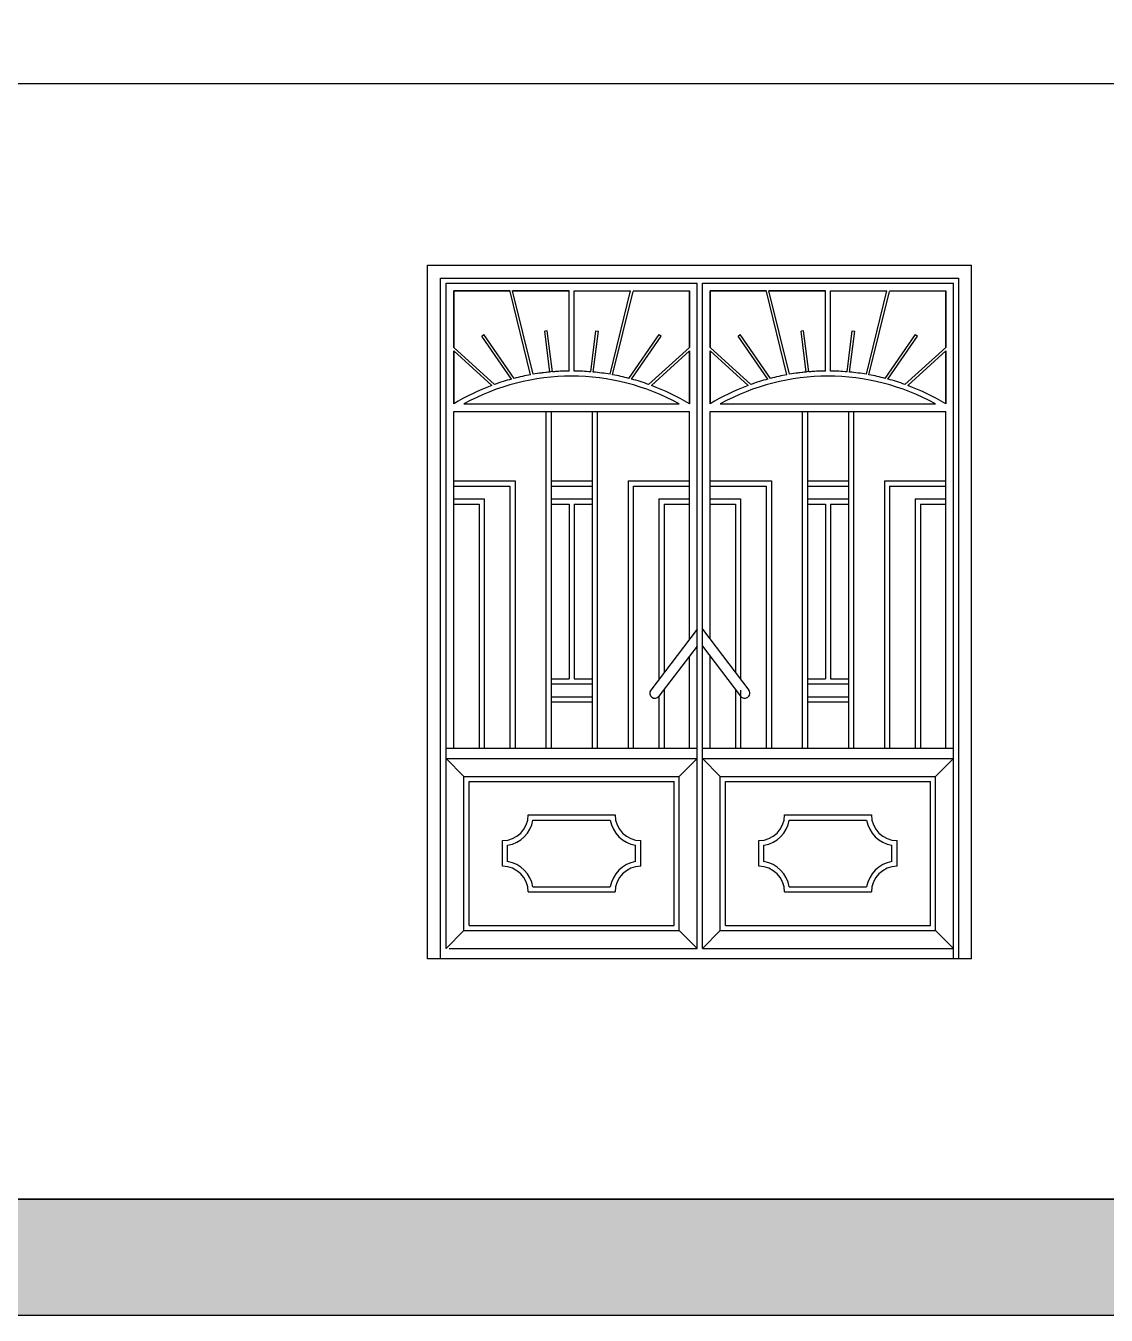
# Model space of a CAD drawing. Extents: x 12262 to 40734, y 30451 to 49613.
# Drawn here: x 17583 to 21790, y 30451 to 35470 of the extents above; entities that cross this region are included whole.
import ezdxf

# ---------------------------------------------------------------- set-up
doc = ezdxf.new("R2010")
doc.units = 0
doc.header["$LTSCALE"] = 0.85
doc.header["$MEASUREMENT"] = 0
doc.layers.get('0').update_dxf_attribs({"linetype": 'CONTINUOUS'})
doc.layers.add('www.cad-blocks.net', color=7, linetype='CONTINUOUS')

# ---------------------------------------------------------------- blocks, each defined once
blk = doc.blocks.new('A$C77E16D5E')
at = {"linetype": 'Continuous'}
for p, q in [((0, 2700), (2117.9, 2700)), ((0, 0), (0, 2700)), ((2117.9, 0), (2117.9, 2700)), ((50, 2650), (2067.9, 2650)), ((50, 0), (50, 2650)), ((71.9, 40), (71.9, 2630)), ((71.9, 2630), (1049.9, 2630)), ((83.9, 2630), (1049.9, 2630)), ((1049.9, 40), (1049.9, 2630)), ((1049.9, 40), (1049.9, 2630)), ((1069.9, 2630), (2047.9, 2630)), ((1069.9, 40), (1069.9, 2630)), ((2047.9, 0), (2047.9, 2630)), ((2067.9, 0), (2067.9, 2650)), ((101.9, 2600), (101.9, 2380)), ((101.9, 2380), (101.9, 2600)), ((101.9, 2600), (321.1, 2600)), ((101.9, 2600), (321.1, 2600)), ((321.1, 2600), (101.9, 2600)), ((321.1, 2600), (101.9, 2600)), ((401.1, 2272.9), (321.6, 2597.6)), ((550.9, 2600), (331.4, 2600)), ((550.9, 2600), (331.4, 2600)), ((550.9, 2600), (331.4, 2600)), ((331.4, 2600), (550.9, 2600)), ((331.4, 2600), (550.9, 2600)), ((410.9, 2275.3), (331.4, 2600)), ((550.9, 2288.1), (550.9, 2600)), ((570.9, 2600), (790.4, 2600)), ((570.9, 2600), (790.4, 2600)), ((570.9, 2288.1), (570.9, 2600)), ((570.9, 2600), (790.4, 2600)), ((710.9, 2275.3), (790.4, 2600)), ((720.6, 2272.9), (800.1, 2597.6)), ((800.6, 2600), (1019.9, 2600)), ((800.6, 2600), (1019.9, 2600)), ((1019.9, 2600), (1019.9, 2380)), ((1019.9, 2380), (1019.9, 2600)), ((1319.1, 2600), (1099.9, 2600)), ((1319.1, 2600), (1099.9, 2600)), ((1099.9, 2600), (1319.1, 2600)), ((1099.9, 2600), (1319.1, 2600)), ((1099.9, 2380), (1099.9, 2600)), ((1099.9, 2600), (1099.9, 2380)), ((1399.1, 2272.9), (1319.6, 2597.6)), ((1329.4, 2600), (1548.9, 2600)), ((1329.4, 2600), (1548.9, 2600)), ((1408.9, 2275.3), (1329.4, 2600)), ((1548.9, 2600), (1329.4, 2600)), ((1548.9, 2600), (1329.4, 2600)), ((1548.9, 2600), (1329.4, 2600)), ((1548.9, 2288.1), (1548.9, 2600)), ((1568.9, 2600), (1788.4, 2600)), ((1568.9, 2600), (1788.4, 2600)), ((1568.9, 2600), (1788.4, 2600)), ((1568.9, 2288.1), (1568.9, 2600)), ((1708.9, 2275.3), (1788.4, 2600)), ((1718.6, 2272.9), (1798.1, 2597.6)), ((1798.6, 2600), (2017.9, 2600)), ((1798.6, 2600), (2017.9, 2600)), ((2017.9, 2380), (2017.9, 2600)), ((2017.9, 2600), (2017.9, 2380)), ((211.5, 2424.1), (219.7, 2429.7)), ((327.2, 2256.7), (211.5, 2424.1)), ((337.5, 2259.5), (219.7, 2429.7)), ((466, 2444), (456.1, 2442.8)), ((476.3, 2284), (456.1, 2442.8)), ((486.3, 2284.9), (466, 2444)), ((635.5, 2284.9), (655.7, 2444)), ((645.4, 2284), (665.6, 2442.8)), ((655.7, 2444), (665.6, 2442.8)), ((784.2, 2259.5), (902, 2429.7)), ((794.5, 2256.7), (910.2, 2424.1)), ((902, 2429.7), (910.2, 2424.1)), ((1209.5, 2424.1), (1217.7, 2429.7)), ((1325.2, 2256.7), (1209.5, 2424.1)), ((1335.5, 2259.5), (1217.7, 2429.7)), ((1464, 2444), (1454.1, 2442.8)), ((1474.3, 2284), (1454.1, 2442.8)), ((1484.3, 2284.9), (1464, 2444)), ((1633.5, 2284.9), (1653.7, 2444)), ((1643.4, 2284), (1663.6, 2442.8)), ((1653.7, 2444), (1663.6, 2442.8)), ((1782.2, 2259.5), (1900, 2429.7)), ((1792.5, 2256.7), (1908.2, 2424.1)), ((1900, 2429.7), (1908.2, 2424.1)), ((260.9, 2235.8), (101.9, 2380)), ((101.9, 2160), (101.9, 2366.5)), ((101.9, 2366.5), (101.9, 2160)), ((250.3, 2231.9), (101.9, 2366.5)), ((860.9, 2235.8), (1019.9, 2380)), ((871.5, 2231.9), (1019.9, 2366.5)), ((1019.9, 2160), (1019.9, 2366.5)), ((1019.9, 2366.5), (1019.9, 2160)), ((1258.9, 2235.8), (1099.9, 2380)), ((1248.3, 2231.9), (1099.9, 2366.5)), ((1099.9, 2366.5), (1099.9, 2160)), ((1099.9, 2160), (1099.9, 2366.5)), ((1858.9, 2235.8), (2017.9, 2380)), ((1869.5, 2231.9), (2017.9, 2366.5)), ((2017.9, 2366.5), (2017.9, 2160)), ((2017.9, 2160), (2017.9, 2366.5)), ((141.8, 2160), (979.9, 2160)), ((1139.8, 2160), (1977.9, 2160)), ((101.9, 820), (101.9, 2130)), ((101.9, 2130), (1019.9, 2130)), ((460.9, 2130), (460.9, 820)), ((480.9, 2130), (480.9, 1860)), ((640.9, 2130), (640.9, 820)), ((660.9, 2130), (660.9, 820)), ((1019.9, 1244.1), (1019.9, 2130)), ((1099.9, 2130), (2017.9, 2130)), ((1099.9, 1244.1), (1099.9, 2130)), ((1458.9, 2130), (1458.9, 820)), ((1478.9, 2130), (1478.9, 1860)), ((1638.9, 2130), (1638.9, 820)), ((1658.9, 2130), (1658.9, 820)), ((2017.9, 820), (2017.9, 2130)), ((101.9, 1860), (340.9, 1860)), ((340.9, 1860), (340.9, 820)), ((480.9, 1860), (640.9, 1860)), ((480.9, 1860), (480.9, 1840)), ((780.9, 1860), (780.9, 820)), ((780.9, 1860), (1019.9, 1860)), ((1099.9, 1860), (1338.9, 1860)), ((1338.9, 1860), (1338.9, 820)), ((1478.9, 1860), (1638.9, 1860)), ((1478.9, 1860), (1478.9, 1840)), ((1778.9, 1860), (1778.9, 820)), ((1778.9, 1860), (2017.9, 1860)), ((101.9, 1840), (320.9, 1840)), ((320.9, 1840), (320.9, 820)), ((480.9, 1840), (480.9, 820)), ((480.9, 1840), (640.9, 1840)), ((800.9, 1840), (800.9, 820)), ((800.9, 1840), (1019.9, 1840)), ((1099.9, 1840), (1318.9, 1840)), ((1318.9, 1840), (1318.9, 820)), ((1478.9, 1840), (1638.9, 1840)), ((1478.9, 1840), (1478.9, 820)), ((1798.9, 1840), (1798.9, 820)), ((1798.9, 1840), (2017.9, 1840)), ((101.9, 1790), (220.9, 1790)), ((101.9, 1770), (200.9, 1770)), ((200.9, 1770), (200.9, 820)), ((220.9, 1790), (220.9, 820)), ((480.9, 1790), (640.9, 1790)), ((480.9, 1770), (550.9, 1770)), ((550.9, 1770), (550.9, 1090)), ((570.9, 1770), (570.9, 1090)), ((570.9, 1770), (640.9, 1770)), ((900.9, 1790), (900.9, 1088)), ((900.9, 1790), (1019.9, 1790)), ((920.9, 1770), (920.9, 1114.2)), ((920.9, 1770), (1019.9, 1770)), ((1099.9, 1790), (1218.9, 1790)), ((1099.9, 1770), (1198.9, 1770)), ((1198.9, 1770), (1198.9, 1114.2)), ((1218.9, 1790), (1218.9, 1088)), ((1478.9, 1790), (1638.9, 1790)), ((1478.9, 1770), (1548.9, 1770)), ((1548.9, 1770), (1548.9, 1090)), ((1568.9, 1770), (1638.9, 1770)), ((1568.9, 1770), (1568.9, 1090)), ((1898.9, 1790), (1898.9, 820)), ((1898.9, 1790), (2017.9, 1790)), ((1918.9, 1770), (1918.9, 820)), ((1918.9, 1770), (2017.9, 1770)), ((1049.9, 1283.5), (869, 1046.2)), ((1069.9, 1283.5), (1250.7, 1046.2)), ((1049.9, 1217.5), (900.9, 1022)), ((1069.9, 1217.5), (1218.9, 1022)), ((1019.9, 820), (1019.9, 1178.1)), ((1099.9, 820), (1099.9, 1178.1)), ((480.9, 1090), (550.9, 1090)), ((480.9, 1070), (640.9, 1070)), ((570.9, 1090), (640.9, 1090)), ((1478.9, 1090), (1548.9, 1090)), ((1478.9, 1070), (1638.9, 1070)), ((1568.9, 1090), (1638.9, 1090)), ((480.9, 1020), (640.9, 1020)), ((900.9, 1022), (900.9, 820)), ((920.9, 1048.2), (920.9, 820)), ((1198.9, 1048.2), (1198.9, 820)), ((1218.9, 1046.2), (1218.9, 820)), ((1478.9, 1020), (1638.9, 1020)), ((480.9, 1000), (640.9, 1000)), ((1478.9, 1000), (1638.9, 1000)), ((71.9, 820), (1049.9, 820)), ((83.9, 820), (1049.9, 820)), ((1069.9, 820), (2047.9, 820)), ((71.9, 780), (1049.9, 780)), ((71.9, 780), (141.9, 710)), ((83.9, 780), (1049.9, 780)), ((1049.9, 780), (979.9, 710)), ((1069.9, 780), (2047.9, 780)), ((1069.9, 780), (1139.9, 710)), ((2047.9, 780), (1977.9, 710)), ((141.9, 710), (979.9, 710)), ((141.9, 110), (141.9, 710)), ((979.9, 110), (979.9, 710)), ((1139.9, 710), (1977.9, 710)), ((1139.9, 110), (1139.9, 710)), ((1977.9, 110), (1977.9, 710)), ((161.9, 690), (959.9, 690)), ((161.9, 130), (161.9, 690)), ((959.9, 130), (959.9, 690)), ((1159.9, 690), (1957.9, 690)), ((1159.9, 130), (1159.9, 690)), ((1957.9, 130), (1957.9, 690)), ((391.9, 560), (729.9, 560)), ((1389.9, 560), (1727.9, 560)), ((410.2, 540), (711.5, 540)), ((1408.2, 540), (1709.5, 540)), ((291.9, 360), (291.9, 460)), ((829.9, 360), (829.9, 460)), ((1289.9, 360), (1289.9, 460)), ((1827.9, 360), (1827.9, 460)), ((311.9, 378.3), (311.9, 441.7)), ((809.9, 378.3), (809.9, 441.7)), ((1309.9, 378.3), (1309.9, 441.7)), ((1807.9, 378.3), (1807.9, 441.7)), ((391.9, 260), (729.9, 260)), ((410.2, 280), (711.5, 280)), ((1389.9, 260), (1727.9, 260)), ((1408.2, 280), (1709.5, 280)), ((141.9, 110), (71.9, 40)), ((141.9, 110), (979.9, 110)), ((161.9, 130), (959.9, 130)), ((979.9, 110), (1049.9, 40)), ((1139.9, 110), (1069.9, 40)), ((1139.9, 110), (1977.9, 110)), ((1159.9, 130), (1957.9, 130)), ((1977.9, 110), (2047.9, 40)), ((83.9, 40), (1049.9, 40)), ((1069.9, 40), (2047.9, 40))]:
    blk.add_line(p, q, dxfattribs=at)
blk.add_line((2117.9, 0), (0, 0))
for centre, radius, start, end in [((560.9, 1401.6), 866.5, 61.0773, 118.9227), ((560.9, 1401.6), 886.5, 100.3891, 104.592), ((560.9, 1401.6), 886.5, 100.3891, 104.592), ((560.9, 1401.6), 886.5, 90.6463, 99.7414), ((560.9, 1401.6), 886.5, 95.4738, 99.7414), ((560.9, 1401.6), 886.5, 90.6463, 94.8271), ((560.9, 1401.6), 886.5, 85.1729, 89.3537), ((560.9, 1401.6), 886.5, 80.2586, 84.5262), ((560.9, 1401.6), 886.5, 75.408, 79.6109), ((1558.9, 1401.6), 866.5, 61.0773, 118.9227), ((1558.9, 1401.6), 886.5, 100.3891, 104.592), ((1558.9, 1401.6), 886.5, 100.3891, 104.592), ((1558.9, 1401.6), 886.5, 90.6463, 99.7414), ((1558.9, 1401.6), 886.5, 95.4738, 99.7414), ((1558.9, 1401.6), 886.5, 90.6463, 94.8271), ((1558.9, 1401.6), 886.5, 85.1729, 89.3537), ((1558.9, 1401.6), 886.5, 80.2586, 84.5262), ((1558.9, 1401.6), 886.5, 75.408, 79.6109), ((560.9, 1401.6), 886.5, 110.5093, 121.182), ((560.9, 1401.6), 886.5, 110.5093, 121.182), ((560.9, 1401.6), 886.5, 105.2787, 109.7797), ((560.9, 1401.6), 886.5, 105.2787, 109.7797), ((560.9, 1401.6), 886.5, 70.2203, 74.7213), ((560.9, 1401.6), 886.5, 58.818, 69.4907), ((1558.9, 1401.6), 886.5, 110.5093, 121.182), ((1558.9, 1401.6), 886.5, 110.5093, 121.182), ((1558.9, 1401.6), 886.5, 105.2787, 109.7797), ((1558.9, 1401.6), 886.5, 105.2787, 109.7797), ((1558.9, 1401.6), 886.5, 70.2203, 74.7213), ((1558.9, 1401.6), 886.5, 58.818, 69.4907), ((884.9, 1034.1), 20, 142.6911, 322.6911), ((1234.8, 1034.1), 20, 217.3089, 37.3089), ((291.9, 560), 100, 270, 0), ((829.9, 560), 100, 180, 270), ((1289.9, 560), 100, 270, 0), ((1827.9, 560), 100, 180, 270), ((291.9, 560), 120, 279.5941, 350.4059), ((829.9, 560), 120, 189.5941, 260.4059), ((1289.9, 560), 120, 279.5941, 350.4059), ((1827.9, 560), 120, 189.5941, 260.4059), ((291.9, 260), 100, 0, 90), ((291.9, 260), 120, 9.5941, 80.4059), ((829.9, 260), 120, 99.5941, 170.4059), ((829.9, 260), 100, 90, 180), ((1289.9, 260), 100, 0, 90), ((1289.9, 260), 120, 9.5941, 80.4059), ((1827.9, 260), 120, 99.5941, 170.4059), ((1827.9, 260), 100, 90, 180)]:
    blk.add_arc(centre, radius, start, end, dxfattribs=at)
blk = doc.blocks.new('FORMAT')
at = {"layer": 'www.cad-blocks.net', "true_color": 0x546d8e}
h = blk.add_hatch(color=155, dxfattribs=at)
h.set_gradient(color1=(68, 68, 68), color2=(84, 109, 142), tint=1)
h.paths.add_polyline_path([(14872.5, 30902.9), (14872.5, 30450.6), (40733.8, 30450.6), (40733.8, 30902.9)])
at = {"layer": 'www.cad-blocks.net', "color": 155, "true_color": 0x546d8e}
for p, q in [((14872.5, 35246), (40733.8, 35246)), ((14872.5, 30902.9), (40733.8, 30902.9)), ((14872.5, 30902.9), (40733.8, 30902.9)), ((14872.5, 30450.6), (40733.8, 30450.6))]:
    blk.add_line(p, q, dxfattribs=at)
blk.add_lwpolyline([(14872.5, 48879.2), (40733.8, 48879.2), (40733.8, 30902.9), (14872.5, 30902.9)], close=True, dxfattribs=at)

msp = doc.modelspace()

# ---------------------------------------------------------------- block references
for name, p in [('FORMAT', (0, 0)), ('A$C77E16D5E', (19147.5, 31838.2))]:
    msp.add_blockref(name, p)

doc.saveas('drawing.dxf')
